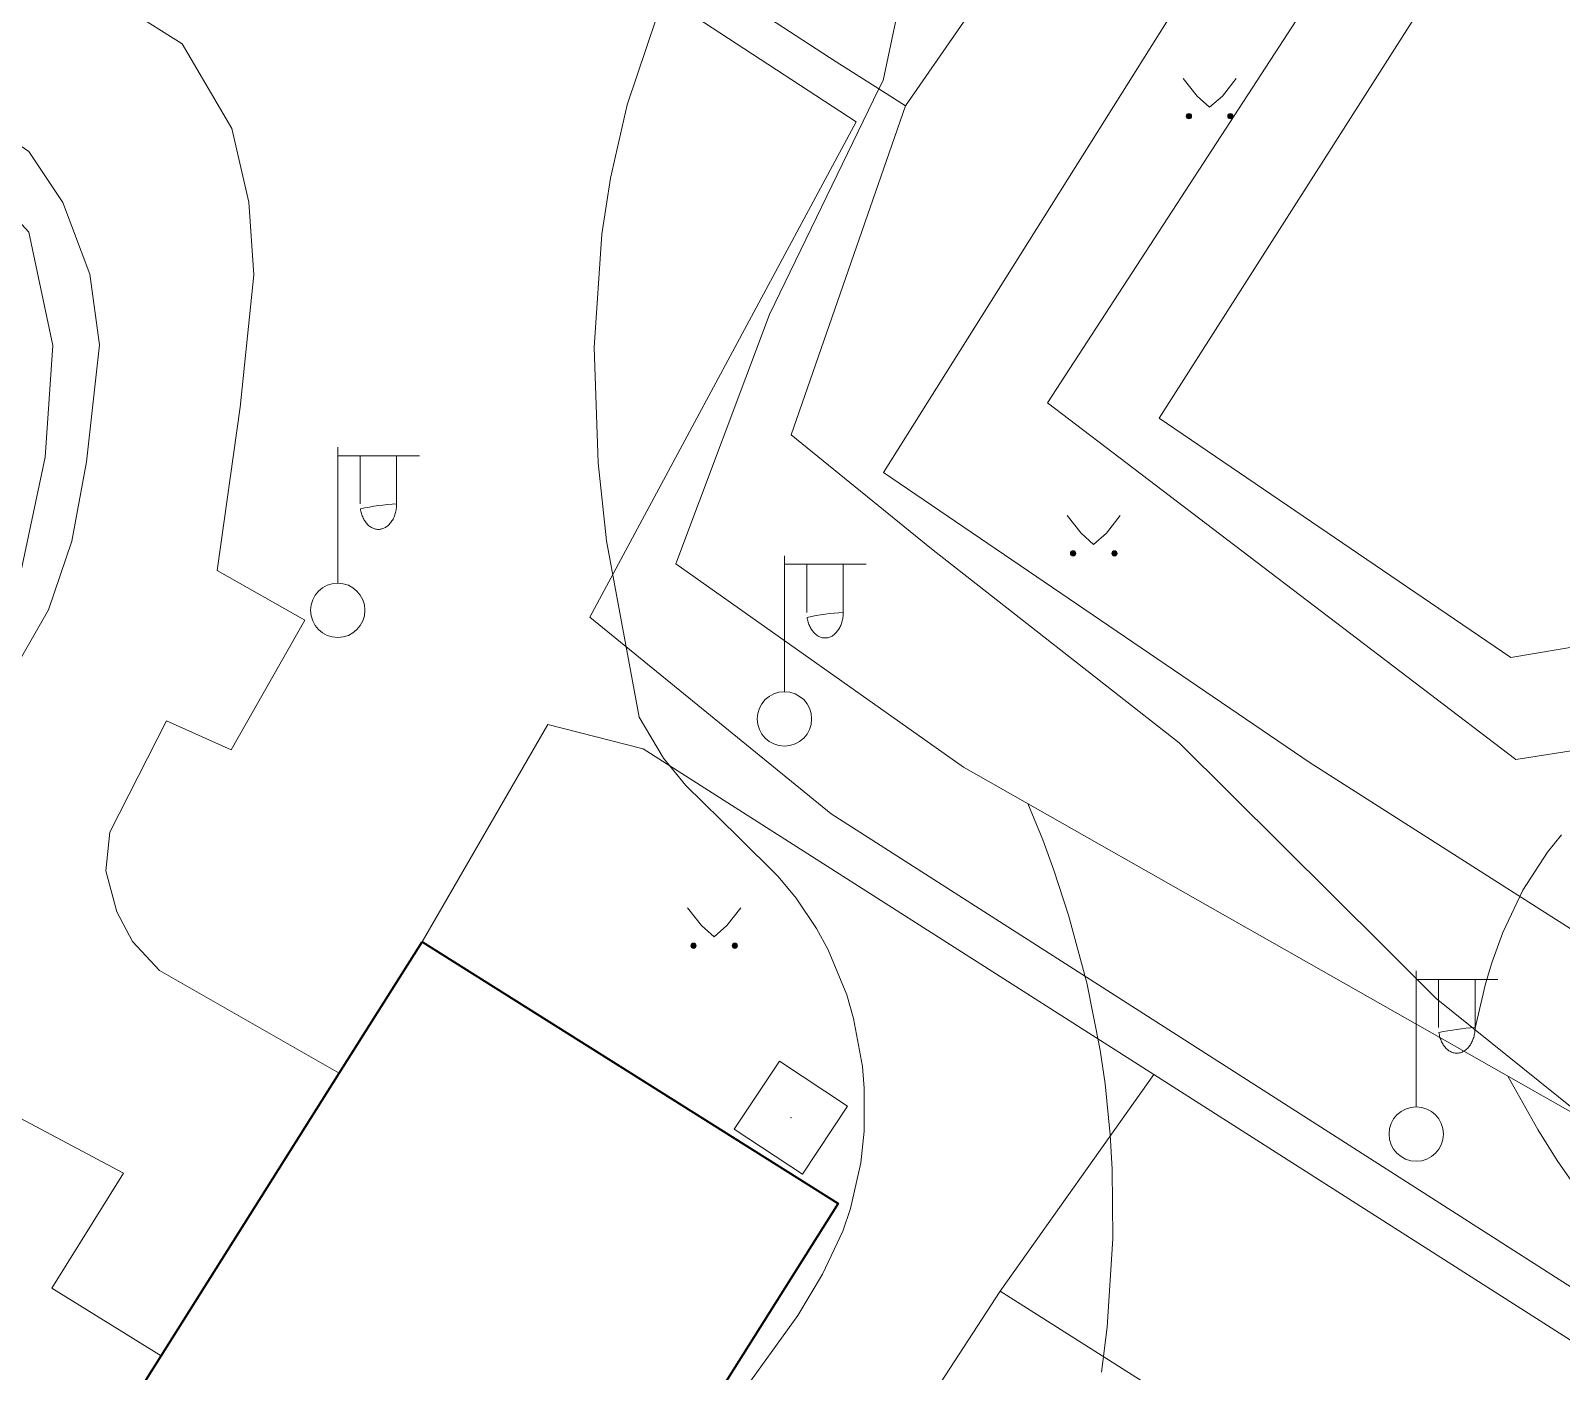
# Model space of a CAD drawing. Extents: x 1000 to 4000, y -5000 to -1000.
# Drawn here: x 1537.7 to 1594, y -4463.1 to -4413.8 of the extents above; entities that cross this region are included whole.
import ezdxf

# ---------------------------------------------------------------- set-up
doc = ezdxf.new("R2010")
doc.units = 0
doc.header["$MEASUREMENT"] = 0
for name, color, linetype in [('СЛОЙ_11', 7, 'CONTINUOUS'), ('СЛОЙ_24', 7, 'CONTINUOUS'), ('СЛОЙ_3', 7, 'CONTINUOUS'), ('СЛОЙ_37', 7, 'CONTINUOUS'), ('СЛОЙ_40', 7, 'CONTINUOUS'), ('СЛОЙ_41', 7, 'CONTINUOUS'), ('СЛОЙ_50', 7, 'CONTINUOUS'), ('СЛОЙ_6', 7, 'CONTINUOUS')]:
    doc.layers.add(name, color=color, linetype=linetype)

msp = doc.modelspace()

# ---------------------------------------------------------------- linework, layer by layer
at = {"layer": 'СЛОЙ_11', "color": 253, "linetype": 'Continuous', "lineweight": 0}
for points in [[(1625.063, -4336.94), (1569.891, -4416.576)], [(1569.083, -4430.056), (1610.691, -4363.81)], [(1567.345, -4414.954), (1555.755, -4407.407)], [(1568.919, -4415.957), (1567.345, -4414.954)], [(1569.891, -4416.576), (1568.919, -4415.957)], [(1671.437, -4448.691), (1649.806, -4482.198), (1584.766, -4440.74), (1569.083, -4430.056)], [(1537.849, -4491.835), (1533.25, -4488.747), (1540.427, -4478.09), (1555.615, -4487.464), (1573.368, -4460.161)], [(1573.368, -4460.161), (1606.466, -4481.147)]]:
    msp.add_lwpolyline(points, dxfattribs=at)
at = {"layer": 'СЛОЙ_24', "color": 253, "linetype": 'Continuous', "lineweight": 0}
for points in [[(1614.39, -4367.068), (1575.114, -4427.492)], [(1646.597, -4494.013), (1613.569, -4472.304), (1567.163, -4442.605), (1558.289, -4435.374), (1568.078, -4417.16), (1554.849, -4408.509)], [(1545.136, -4417.408), (1543.306, -4414.296), (1541.365, -4413.075)], [(1588.687, -4413.209), (1579.216, -4428.063)], [(1500.092, -4446.554), (1519.725, -4459.694), (1521.481, -4460.133), (1523.238, -4459.877), (1524.775, -4458.925), (1538.395, -4435.113), (1539.254, -4432.59), (1539.801, -4429.664), (1540.272, -4425.367), (1539.912, -4422.761), (1538.925, -4420.127), (1537.681, -4418.26), (1534.788, -4416.259)], [(1545.443, -4427.658), (1545.941, -4422.79), (1545.758, -4420.117), (1545.136, -4417.408)], [(1500.835, -4444.643), (1520.274, -4458.522), (1522.36, -4459.108), (1523.714, -4457.827), (1524.921, -4455.813), (1534.267, -4439.122), (1537.306, -4434.073), (1538.276, -4429.498), (1538.554, -4425.395), (1537.681, -4421.226), (1535.558, -4418.919)], [(1545.443, -4427.658), (1544.601, -4433.663), (1547.822, -4435.493), (1545.113, -4440.253), (1542.735, -4439.191), (1540.649, -4443.279), (1540.502, -4444.706), (1540.905, -4446.208)], [(1575.114, -4427.492), (1592.328, -4440.616), (1601.488, -4439.175), (1637.486, -4462.778), (1650.368, -4443.588), (1653.217, -4440.095), (1656.308, -4437.652)], [(1579.216, -4428.063), (1592.137, -4436.866), (1601.931, -4435.21), (1602.751, -4433.818)], [(1560.255, -4440.223), (1556.754, -4439.327), (1552.128, -4447.312)], [(1579.021, -4452.197), (1560.255, -4440.223)], [(1540.905, -4446.208), (1541.49, -4447.306), (1542.479, -4448.368), (1549.084, -4452.148)], [(1612.044, -4473.267), (1579.021, -4452.197)], [(1542.544, -4462.537), (1538.524, -4460.048), (1541.152, -4455.826), (1536.215, -4453.197), (1528.331, -4466.819), (1532.098, -4469.129)]]:
    msp.add_lwpolyline(points, dxfattribs=at)
at = {"layer": 'СЛОЙ_3', "color": 253, "linetype": 'Continuous', "lineweight": 0}
for p, q in [((1549.029, -4434.127), (1549.029, -4429.127)), ((1549.029, -4432.127), (1549.029, -4429.127)), ((1549.029, -4429.441), (1552.029, -4429.441)), ((1549.85, -4431.209), (1549.85, -4429.441)), ((1551.192, -4431.209), (1551.192, -4429.441)), ((1565.445, -4438.119), (1565.445, -4433.119)), ((1565.445, -4436.119), (1565.445, -4433.119)), ((1565.445, -4433.433), (1568.445, -4433.433)), ((1566.266, -4435.201), (1566.266, -4433.433)), ((1567.608, -4435.201), (1567.608, -4433.433)), ((1588.663, -4453.385), (1588.663, -4448.385)), ((1588.663, -4451.385), (1588.663, -4448.385)), ((1588.663, -4448.699), (1591.663, -4448.699)), ((1589.484, -4450.467), (1589.484, -4448.699)), ((1590.826, -4450.467), (1590.826, -4448.699)), ((1563.603, -4454.2), (1565.259, -4451.699)), ((1565.259, -4451.699), (1567.76, -4453.355)), ((1566.104, -4455.857), (1567.76, -4453.355)), ((1566.104, -4455.857), (1563.603, -4454.2))]:
    msp.add_line(p, q, dxfattribs=at)
for points in [[(1551.192, -4431.209, -0.035191), (1551.179, -4431.393, -0.036545), (1551.141, -4431.57, -0.03934), (1551.079, -4431.733, -0.0437), (1550.996, -4431.876, -0.049642), (1550.894, -4431.993, -0.056748), (1550.778, -4432.08, -0.0637), (1550.652, -4432.134, -0.068204), (1550.521, -4432.152, -0.068204), (1550.39, -4432.134, -0.0637), (1550.264, -4432.08, -0.056748), (1550.148, -4431.993, -0.049642), (1550.046, -4431.876, -0.0437), (1549.963, -4431.733, -0.03934), (1549.901, -4431.57, -0.036545), (1549.863, -4431.393, -0.035191)], [(1567.608, -4435.201, -0.035191), (1567.595, -4435.385, -0.036545), (1567.557, -4435.562, -0.03934), (1567.495, -4435.725, -0.0437), (1567.412, -4435.868, -0.049642), (1567.31, -4435.985, -0.056748), (1567.194, -4436.072, -0.0637), (1567.068, -4436.126, -0.068204), (1566.937, -4436.144, -0.068204), (1566.806, -4436.126, -0.0637), (1566.68, -4436.072, -0.056748), (1566.564, -4435.985, -0.049642), (1566.462, -4435.868, -0.0437), (1566.379, -4435.725, -0.03934), (1566.317, -4435.562, -0.036545), (1566.279, -4435.385, -0.035191)], [(1590.826, -4450.467, -0.035191), (1590.813, -4450.651, -0.036545), (1590.775, -4450.828, -0.03934), (1590.713, -4450.991, -0.0437), (1590.63, -4451.134, -0.049642), (1590.528, -4451.251, -0.056748), (1590.412, -4451.338, -0.0637), (1590.286, -4451.392, -0.068204), (1590.155, -4451.41, -0.068204), (1590.024, -4451.392, -0.0637), (1589.898, -4451.338, -0.056748), (1589.782, -4451.251, -0.049642), (1589.68, -4451.134, -0.0437), (1589.597, -4450.991, -0.03934), (1589.535, -4450.828, -0.036545), (1589.497, -4450.651, -0.035191)]]:
    msp.add_lwpolyline(points, format="xyb", close=True, dxfattribs=at)
for centre in [(1549.029, -4435.127), (1565.445, -4439.119), (1588.663, -4454.385)]:
    msp.add_circle(centre, 1, dxfattribs=at)
msp.add_point((1565.681, -4453.778), dxfattribs=at)
at = {"layer": 'СЛОЙ_37', "color": 253, "linetype": 'Continuous', "lineweight": 0}
for points in [[(1569.07, -4415.645), (1569.765, -4412.387)], [(1561.459, -4433.42), (1564.898, -4424.247), (1568.919, -4415.957)], [(1568.919, -4415.957), (1569.07, -4415.645)], [(1565.691, -4428.674), (1569.891, -4416.576)], [(1595.142, -4454.023), (1589.399, -4449.394), (1587.509, -4447.507), (1579.957, -4440.003), (1570.846, -4432.864), (1565.691, -4428.674)], [(1595.142, -4454.023), (1572.025, -4440.889), (1561.459, -4433.42)]]:
    msp.add_lwpolyline(points, dxfattribs=at)
at = {"layer": 'СЛОЙ_40', "color": 253, "linetype": 'Continuous', "lineweight": 0}
msp.add_lwpolyline([(1573.368, -4460.161), (1579.021, -4452.197)], dxfattribs=at)
at = {"layer": 'СЛОЙ_41', "color": 253, "linetype": 'Continuous', "lineweight": 0}
for p, q in [((1580.098, -4415.57), (1580.608, -4416.22)), ((1582.048, -4415.57), (1581.538, -4416.22)), ((1580.608, -4416.22), (1581.068, -4416.63)), ((1581.538, -4416.22), (1581.068, -4416.63)), ((1575.838, -4431.645), (1576.348, -4432.295)), ((1577.788, -4431.645), (1577.278, -4432.295)), ((1576.348, -4432.295), (1576.808, -4432.705)), ((1577.278, -4432.295), (1576.808, -4432.705)), ((1561.888, -4446.069), (1562.398, -4446.719)), ((1563.838, -4446.069), (1563.328, -4446.719)), ((1562.398, -4446.719), (1562.858, -4447.129)), ((1563.328, -4446.719), (1562.858, -4447.129))]:
    msp.add_line(p, q, dxfattribs=at)
for centre in [(1580.312, -4416.958), (1581.833, -4416.958), (1576.052, -4433.033), (1577.573, -4433.033), (1562.102, -4447.459), (1563.623, -4447.459)]:
    msp.add_circle(centre, 0.0976, dxfattribs=at)
for points in [[(1580.216, -4416.977), (1580.214, -4416.958), (1580.216, -4416.939)], [(1580.221, -4416.995), (1580.216, -4416.939), (1580.221, -4416.921)], [(1580.216, -4416.977), (1580.216, -4416.939), (1580.221, -4416.995)], [(1580.23, -4417.012), (1580.221, -4416.921), (1580.23, -4416.904)], [(1580.221, -4416.995), (1580.221, -4416.921), (1580.23, -4417.012)], [(1580.243, -4417.027), (1580.23, -4416.904), (1580.243, -4416.889)], [(1580.23, -4417.012), (1580.23, -4416.904), (1580.243, -4417.027)], [(1580.257, -4417.039), (1580.243, -4416.889), (1580.257, -4416.877)], [(1580.243, -4417.027), (1580.243, -4416.889), (1580.257, -4417.039)], [(1580.274, -4417.048), (1580.257, -4416.877), (1580.274, -4416.868)], [(1580.257, -4417.039), (1580.257, -4416.877), (1580.274, -4417.048)], [(1580.293, -4417.054), (1580.274, -4416.868), (1580.293, -4416.862)], [(1580.274, -4417.048), (1580.274, -4416.868), (1580.293, -4417.054)], [(1580.312, -4417.056), (1580.293, -4416.862), (1580.312, -4416.86)], [(1580.293, -4417.054), (1580.293, -4416.862), (1580.312, -4417.056)], [(1581.737, -4416.977), (1581.735, -4416.958), (1581.737, -4416.939)], [(1581.742, -4416.995), (1581.737, -4416.939), (1581.742, -4416.921)], [(1581.737, -4416.977), (1581.737, -4416.939), (1581.742, -4416.995)], [(1581.751, -4417.012), (1581.742, -4416.921), (1581.751, -4416.904)], [(1581.742, -4416.995), (1581.742, -4416.921), (1581.751, -4417.012)], [(1581.764, -4417.027), (1581.751, -4416.904), (1581.764, -4416.889)], [(1581.751, -4417.012), (1581.751, -4416.904), (1581.764, -4417.027)], [(1581.778, -4417.039), (1581.764, -4416.889), (1581.778, -4416.877)], [(1581.764, -4417.027), (1581.764, -4416.889), (1581.778, -4417.039)], [(1581.795, -4417.048), (1581.778, -4416.877), (1581.795, -4416.868)], [(1581.778, -4417.039), (1581.778, -4416.877), (1581.795, -4417.048)], [(1581.814, -4417.054), (1581.795, -4416.868), (1581.814, -4416.862)], [(1581.795, -4417.048), (1581.795, -4416.868), (1581.814, -4417.054)], [(1581.833, -4417.056), (1581.814, -4416.862), (1581.833, -4416.86)], [(1581.814, -4417.054), (1581.814, -4416.862), (1581.833, -4417.056)], [(1575.961, -4433.07), (1575.956, -4433.014), (1575.961, -4432.996)], [(1575.97, -4433.087), (1575.961, -4432.996), (1575.97, -4432.979)], [(1575.961, -4433.07), (1575.961, -4432.996), (1575.97, -4433.087)], [(1575.983, -4433.102), (1575.97, -4432.979), (1575.983, -4432.964)], [(1575.97, -4433.087), (1575.97, -4432.979), (1575.983, -4433.102)], [(1575.997, -4433.114), (1575.983, -4432.964), (1575.997, -4432.952)], [(1575.983, -4433.102), (1575.983, -4432.964), (1575.997, -4433.114)], [(1576.014, -4433.123), (1575.997, -4432.952), (1576.014, -4432.943)], [(1575.997, -4433.114), (1575.997, -4432.952), (1576.014, -4433.123)], [(1576.033, -4433.129), (1576.014, -4432.943), (1576.033, -4432.937)], [(1576.014, -4433.123), (1576.014, -4432.943), (1576.033, -4433.129)], [(1576.052, -4433.131), (1576.033, -4432.937), (1576.052, -4432.935)], [(1576.033, -4433.129), (1576.033, -4432.937), (1576.052, -4433.131)], [(1577.482, -4433.07), (1577.477, -4433.014), (1577.482, -4432.996)], [(1577.491, -4433.087), (1577.482, -4432.996), (1577.491, -4432.979)], [(1577.482, -4433.07), (1577.482, -4432.996), (1577.491, -4433.087)], [(1577.504, -4433.102), (1577.491, -4432.979), (1577.504, -4432.964)], [(1577.491, -4433.087), (1577.491, -4432.979), (1577.504, -4433.102)], [(1577.518, -4433.114), (1577.504, -4432.964), (1577.518, -4432.952)], [(1577.504, -4433.102), (1577.504, -4432.964), (1577.518, -4433.114)], [(1577.535, -4433.123), (1577.518, -4432.952), (1577.535, -4432.943)], [(1577.518, -4433.114), (1577.518, -4432.952), (1577.535, -4433.123)], [(1577.554, -4433.129), (1577.535, -4432.943), (1577.554, -4432.937)], [(1577.535, -4433.123), (1577.535, -4432.943), (1577.554, -4433.129)], [(1577.573, -4433.131), (1577.554, -4432.937), (1577.573, -4432.935)], [(1577.554, -4433.129), (1577.554, -4432.937), (1577.573, -4433.131)], [(1575.956, -4433.052), (1575.954, -4433.033), (1575.956, -4433.014)], [(1575.956, -4433.052), (1575.956, -4433.014), (1575.961, -4433.07)], [(1577.477, -4433.052), (1577.475, -4433.033), (1577.477, -4433.014)], [(1577.477, -4433.052), (1577.477, -4433.014), (1577.482, -4433.07)], [(1562.006, -4447.478), (1562.004, -4447.459), (1562.006, -4447.439)], [(1562.012, -4447.496), (1562.006, -4447.439), (1562.012, -4447.421)], [(1562.006, -4447.478), (1562.006, -4447.439), (1562.012, -4447.496)], [(1562.021, -4447.513), (1562.012, -4447.421), (1562.021, -4447.404)], [(1562.012, -4447.496), (1562.012, -4447.421), (1562.021, -4447.513)], [(1562.033, -4447.528), (1562.021, -4447.404), (1562.033, -4447.39)], [(1562.021, -4447.513), (1562.021, -4447.404), (1562.033, -4447.528)], [(1562.048, -4447.54), (1562.033, -4447.39), (1562.048, -4447.377)], [(1562.033, -4447.528), (1562.033, -4447.39), (1562.048, -4447.54)], [(1562.065, -4447.549), (1562.048, -4447.377), (1562.065, -4447.368)], [(1562.048, -4447.54), (1562.048, -4447.377), (1562.065, -4447.549)], [(1562.083, -4447.554), (1562.065, -4447.368), (1562.083, -4447.363)], [(1562.065, -4447.549), (1562.065, -4447.368), (1562.083, -4447.554)], [(1562.102, -4447.556), (1562.083, -4447.363), (1562.102, -4447.361)], [(1562.083, -4447.554), (1562.083, -4447.363), (1562.102, -4447.556)], [(1563.527, -4447.478), (1563.525, -4447.459), (1563.527, -4447.439)], [(1563.533, -4447.496), (1563.527, -4447.439), (1563.533, -4447.421)], [(1563.527, -4447.478), (1563.527, -4447.439), (1563.533, -4447.496)], [(1563.542, -4447.513), (1563.533, -4447.421), (1563.542, -4447.404)], [(1563.533, -4447.496), (1563.533, -4447.421), (1563.542, -4447.513)], [(1563.554, -4447.528), (1563.542, -4447.404), (1563.554, -4447.39)], [(1563.542, -4447.513), (1563.542, -4447.404), (1563.554, -4447.528)], [(1563.569, -4447.54), (1563.554, -4447.39), (1563.569, -4447.377)], [(1563.554, -4447.528), (1563.554, -4447.39), (1563.569, -4447.54)], [(1563.586, -4447.549), (1563.569, -4447.377), (1563.586, -4447.368)], [(1563.569, -4447.54), (1563.569, -4447.377), (1563.586, -4447.549)], [(1563.604, -4447.554), (1563.586, -4447.368), (1563.604, -4447.363)], [(1563.586, -4447.549), (1563.586, -4447.368), (1563.604, -4447.554)], [(1563.623, -4447.556), (1563.604, -4447.363), (1563.623, -4447.361)], [(1563.604, -4447.554), (1563.604, -4447.363), (1563.623, -4447.556)]]:
    msp.add_solid(points, dxfattribs=at)
at = {"layer": 'СЛОЙ_41', "color": 253, "linetype": 'Continuous', "lineweight": 0, "extrusion": (0, 0, -1)}
for points in [[(-1580.312, -4417.056), (-1580.312, -4416.86), (-1580.331, -4417.054)], [(-1580.331, -4417.054), (-1580.312, -4416.86), (-1580.331, -4416.862)], [(-1580.331, -4417.054), (-1580.331, -4416.862), (-1580.349, -4417.048)], [(-1580.349, -4417.048), (-1580.331, -4416.862), (-1580.349, -4416.868)], [(-1580.349, -4417.048), (-1580.349, -4416.868), (-1580.366, -4417.039)], [(-1580.366, -4417.039), (-1580.349, -4416.868), (-1580.366, -4416.877)], [(-1580.366, -4417.039), (-1580.366, -4416.877), (-1580.381, -4417.027)], [(-1580.381, -4417.027), (-1580.366, -4416.877), (-1580.381, -4416.889)], [(-1580.381, -4417.027), (-1580.381, -4416.889), (-1580.393, -4417.012)], [(-1580.393, -4417.012), (-1580.381, -4416.889), (-1580.393, -4416.904)], [(-1580.393, -4417.012), (-1580.393, -4416.904), (-1580.402, -4416.995)], [(-1580.402, -4416.995), (-1580.393, -4416.904), (-1580.402, -4416.921)], [(-1580.402, -4416.995), (-1580.402, -4416.921), (-1580.407, -4416.977)], [(-1580.407, -4416.977), (-1580.402, -4416.921), (-1580.407, -4416.939)], [(-1580.407, -4416.977), (-1580.407, -4416.939), (-1580.409, -4416.958)], [(-1581.833, -4417.056), (-1581.833, -4416.86), (-1581.852, -4417.054)], [(-1581.852, -4417.054), (-1581.833, -4416.86), (-1581.852, -4416.862)], [(-1581.852, -4417.054), (-1581.852, -4416.862), (-1581.87, -4417.048)], [(-1581.87, -4417.048), (-1581.852, -4416.862), (-1581.87, -4416.868)], [(-1581.87, -4417.048), (-1581.87, -4416.868), (-1581.887, -4417.039)], [(-1581.887, -4417.039), (-1581.87, -4416.868), (-1581.887, -4416.877)], [(-1581.887, -4417.039), (-1581.887, -4416.877), (-1581.902, -4417.027)], [(-1581.902, -4417.027), (-1581.887, -4416.877), (-1581.902, -4416.889)], [(-1581.902, -4417.027), (-1581.902, -4416.889), (-1581.914, -4417.012)], [(-1581.914, -4417.012), (-1581.902, -4416.889), (-1581.914, -4416.904)], [(-1581.914, -4417.012), (-1581.914, -4416.904), (-1581.923, -4416.995)], [(-1581.923, -4416.995), (-1581.914, -4416.904), (-1581.923, -4416.921)], [(-1581.923, -4416.995), (-1581.923, -4416.921), (-1581.928, -4416.977)], [(-1581.928, -4416.977), (-1581.923, -4416.921), (-1581.928, -4416.939)], [(-1581.928, -4416.977), (-1581.928, -4416.939), (-1581.93, -4416.958)], [(-1576.052, -4433.131), (-1576.052, -4432.935), (-1576.071, -4433.129)], [(-1576.071, -4433.129), (-1576.052, -4432.935), (-1576.071, -4432.937)], [(-1576.071, -4433.129), (-1576.071, -4432.937), (-1576.089, -4433.123)], [(-1576.089, -4433.123), (-1576.071, -4432.937), (-1576.089, -4432.943)], [(-1576.089, -4433.123), (-1576.089, -4432.943), (-1576.106, -4433.114)], [(-1576.106, -4433.114), (-1576.089, -4432.943), (-1576.106, -4432.952)], [(-1576.106, -4433.114), (-1576.106, -4432.952), (-1576.121, -4433.102)], [(-1576.121, -4433.102), (-1576.106, -4432.952), (-1576.121, -4432.964)], [(-1576.121, -4433.102), (-1576.121, -4432.964), (-1576.133, -4433.087)], [(-1576.133, -4433.087), (-1576.121, -4432.964), (-1576.133, -4432.979)], [(-1576.133, -4433.087), (-1576.133, -4432.979), (-1576.142, -4433.07)], [(-1576.142, -4433.07), (-1576.133, -4432.979), (-1576.142, -4432.996)], [(-1576.142, -4433.07), (-1576.142, -4432.996), (-1576.147, -4433.052)], [(-1576.147, -4433.052), (-1576.142, -4432.996), (-1576.147, -4433.014)], [(-1577.573, -4433.131), (-1577.573, -4432.935), (-1577.592, -4433.129)], [(-1577.592, -4433.129), (-1577.573, -4432.935), (-1577.592, -4432.937)], [(-1577.592, -4433.129), (-1577.592, -4432.937), (-1577.61, -4433.123)], [(-1577.61, -4433.123), (-1577.592, -4432.937), (-1577.61, -4432.943)], [(-1577.61, -4433.123), (-1577.61, -4432.943), (-1577.627, -4433.114)], [(-1577.627, -4433.114), (-1577.61, -4432.943), (-1577.627, -4432.952)], [(-1577.627, -4433.114), (-1577.627, -4432.952), (-1577.642, -4433.102)], [(-1577.642, -4433.102), (-1577.627, -4432.952), (-1577.642, -4432.964)], [(-1577.642, -4433.102), (-1577.642, -4432.964), (-1577.654, -4433.087)], [(-1577.654, -4433.087), (-1577.642, -4432.964), (-1577.654, -4432.979)], [(-1577.654, -4433.087), (-1577.654, -4432.979), (-1577.663, -4433.07)], [(-1577.663, -4433.07), (-1577.654, -4432.979), (-1577.663, -4432.996)], [(-1577.663, -4433.07), (-1577.663, -4432.996), (-1577.668, -4433.052)], [(-1577.668, -4433.052), (-1577.663, -4432.996), (-1577.668, -4433.014)], [(-1576.147, -4433.052), (-1576.147, -4433.014), (-1576.149, -4433.033)], [(-1577.668, -4433.052), (-1577.668, -4433.014), (-1577.67, -4433.033)], [(-1562.102, -4447.556), (-1562.102, -4447.361), (-1562.121, -4447.554)], [(-1562.121, -4447.554), (-1562.102, -4447.361), (-1562.121, -4447.363)], [(-1562.121, -4447.554), (-1562.121, -4447.363), (-1562.139, -4447.549)], [(-1562.139, -4447.549), (-1562.121, -4447.363), (-1562.139, -4447.368)], [(-1562.139, -4447.549), (-1562.139, -4447.368), (-1562.156, -4447.54)], [(-1562.156, -4447.54), (-1562.139, -4447.368), (-1562.156, -4447.377)], [(-1562.156, -4447.54), (-1562.156, -4447.377), (-1562.171, -4447.528)], [(-1562.171, -4447.528), (-1562.156, -4447.377), (-1562.171, -4447.39)], [(-1562.171, -4447.528), (-1562.171, -4447.39), (-1562.183, -4447.513)], [(-1562.183, -4447.513), (-1562.171, -4447.39), (-1562.183, -4447.404)], [(-1562.183, -4447.513), (-1562.183, -4447.404), (-1562.192, -4447.496)], [(-1562.192, -4447.496), (-1562.183, -4447.404), (-1562.192, -4447.421)], [(-1562.192, -4447.496), (-1562.192, -4447.421), (-1562.198, -4447.478)], [(-1562.198, -4447.478), (-1562.192, -4447.421), (-1562.198, -4447.439)], [(-1562.198, -4447.478), (-1562.198, -4447.439), (-1562.2, -4447.459)], [(-1563.623, -4447.556), (-1563.623, -4447.361), (-1563.642, -4447.554)], [(-1563.642, -4447.554), (-1563.623, -4447.361), (-1563.642, -4447.363)], [(-1563.642, -4447.554), (-1563.642, -4447.363), (-1563.66, -4447.549)], [(-1563.66, -4447.549), (-1563.642, -4447.363), (-1563.66, -4447.368)], [(-1563.66, -4447.549), (-1563.66, -4447.368), (-1563.677, -4447.54)], [(-1563.677, -4447.54), (-1563.66, -4447.368), (-1563.677, -4447.377)], [(-1563.677, -4447.54), (-1563.677, -4447.377), (-1563.692, -4447.528)], [(-1563.692, -4447.528), (-1563.677, -4447.377), (-1563.692, -4447.39)], [(-1563.692, -4447.528), (-1563.692, -4447.39), (-1563.704, -4447.513)], [(-1563.704, -4447.513), (-1563.692, -4447.39), (-1563.704, -4447.404)], [(-1563.704, -4447.513), (-1563.704, -4447.404), (-1563.713, -4447.496)], [(-1563.713, -4447.496), (-1563.704, -4447.404), (-1563.713, -4447.421)], [(-1563.713, -4447.496), (-1563.713, -4447.421), (-1563.719, -4447.478)], [(-1563.719, -4447.478), (-1563.713, -4447.421), (-1563.719, -4447.439)], [(-1563.719, -4447.478), (-1563.719, -4447.439), (-1563.721, -4447.459)]]:
    msp.add_solid(points, dxfattribs=at)
at = {"layer": 'СЛОЙ_50', "color": 253, "linetype": 'Continuous', "lineweight": 0}
for points in [[(1560.107, -4439.05), (1558.908, -4432.577), (1558.596, -4429.708), (1558.45, -4425.463), (1558.735, -4421.295), (1559.054, -4419.243), (1559.669, -4416.538), (1561.453, -4411.227), (1563.778, -4406.013), (1569.11, -4395.708), (1574.183, -4385.129), (1576.46, -4379.781), (1579.553, -4371.672), (1582.257, -4363.446), (1583.464, -4359.284), (1584.653, -4354.77), (1585.788, -4349.693)], [(1563.814, -4463.997), (1565.935, -4461.054), (1566.846, -4459.541), (1567.585, -4457.955), (1567.873, -4457.125), (1568.255, -4455.44), (1568.378, -4454.274), (1568.38, -4452.694), (1568.311, -4451.901), (1567.986, -4450.134), (1567.735, -4449.27), (1567.055, -4447.608), (1566.627, -4446.821), (1565.875, -4445.71), (1565.21, -4444.919), (1563.747, -4443.455), (1561.82, -4441.566), (1561.003, -4440.567), (1560.107, -4439.05)], [(1577.095, -4463.137), (1577.303, -4461.488), (1577.515, -4458.221), (1577.495, -4455.669), (1577.421, -4454.41), (1577.231, -4452.536), (1577.05, -4451.294), (1576.559, -4448.818), (1575.89, -4446.34), (1575.345, -4444.678), (1574.938, -4443.563), (1574.393, -4442.234)], [(1590.813, -4450.534), (1591.21, -4448.855), (1591.442, -4448.083), (1591.846, -4446.971), (1592.582, -4445.417), (1593.486, -4444.016), (1594.005, -4443.378)], [(1594.982, -4456.982), (1593.84, -4455.351), (1593.13, -4454.212), (1592.035, -4452.258)]]:
    msp.add_lwpolyline(points, dxfattribs=at)
at = {"layer": 'СЛОЙ_6', "color": 253, "linetype": 'Continuous', "lineweight": 40}
for points in [[(1552.128, -4447.312), (1567.417, -4456.936), (1553.323, -4479.325), (1538.034, -4469.701)], [(1549.084, -4452.148), (1552.128, -4447.312)], [(1542.544, -4462.537), (1549.084, -4452.148)], [(1538.034, -4469.701), (1542.544, -4462.537)]]:
    msp.add_lwpolyline(points, dxfattribs=at)

doc.saveas('drawing.dxf')
